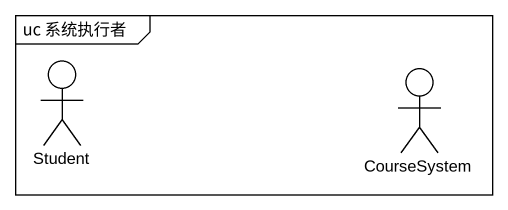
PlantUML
@startuml
mainframe uc 系统执行者
actor Student
actor CourseSystem
@enduml
